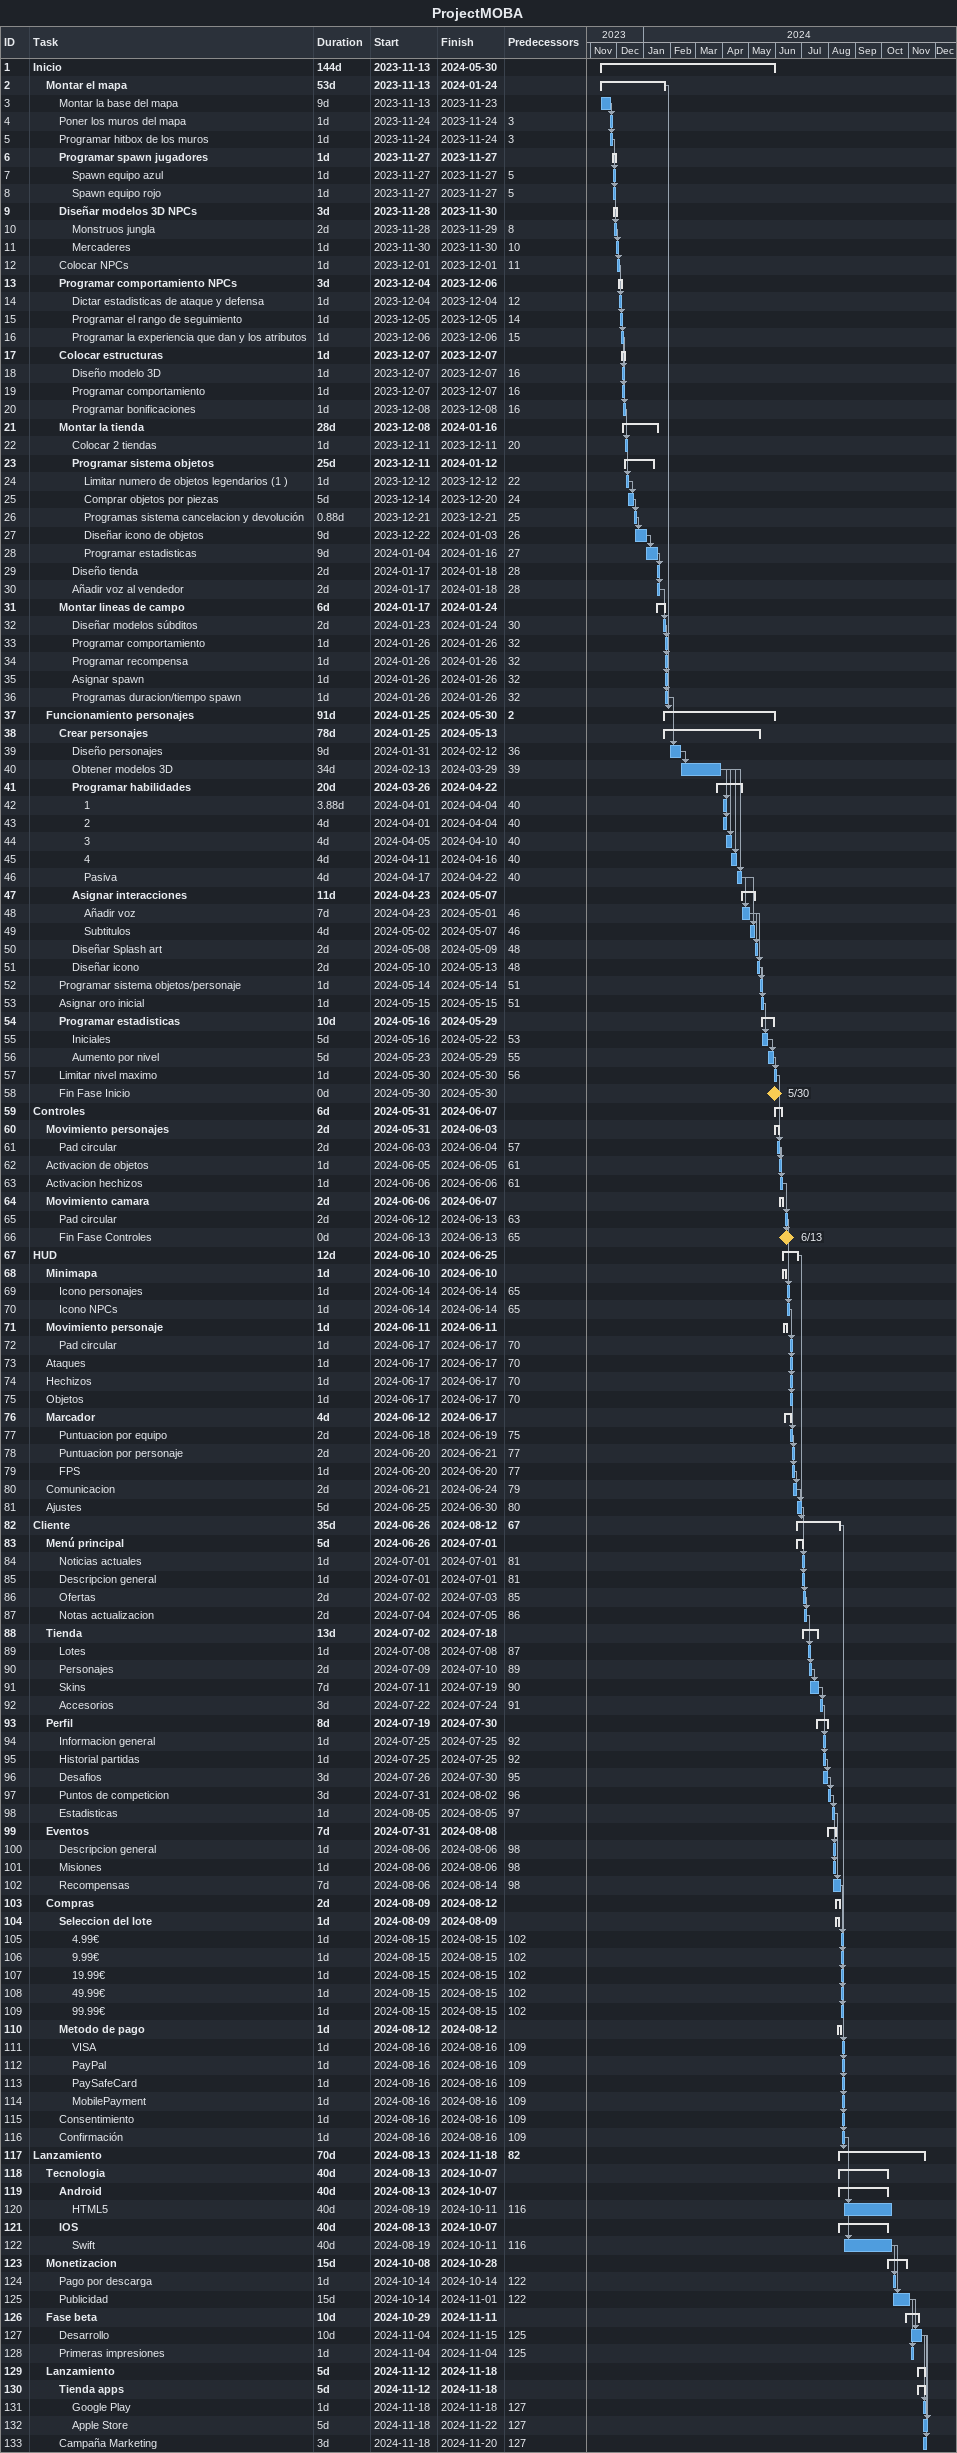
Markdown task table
ProjectMOBA

| ID | Level | Task | Duration | Start | Finish | Predecessors |
|---|---|---|---|---|---|---|
| 1 | 1 | **Inicio** | 144d | 2023-11-13 | 2024-05-30 |  |
| 2 | 2 | **Montar el mapa** | 53d | 2023-11-13 | 2024-01-24 |  |
| 3 | 3 | Montar la base del mapa | 9d | 2023-11-13 | 2023-11-23 |  |
| 4 | 3 | Poner los muros del mapa | 1d | 2023-11-24 | 2023-11-24 | 3 |
| 5 | 3 | Programar hitbox de los muros | 1d | 2023-11-24 | 2023-11-24 | 3 |
| 6 | 3 | **Programar spawn jugadores** | 1d | 2023-11-27 | 2023-11-27 |  |
| 7 | 4 | Spawn equipo azul | 1d | 2023-11-27 | 2023-11-27 | 5 |
| 8 | 4 | Spawn equipo rojo | 1d | 2023-11-27 | 2023-11-27 | 5 |
| 9 | 3 | **Diseñar modelos 3D NPCs** | 3d | 2023-11-28 | 2023-11-30 |  |
| 10 | 4 | Monstruos jungla | 2d | 2023-11-28 | 2023-11-29 | 8 |
| 11 | 4 | Mercaderes | 1d | 2023-11-30 | 2023-11-30 | 10 |
| 12 | 3 | Colocar NPCs | 1d | 2023-12-01 | 2023-12-01 | 11 |
| 13 | 3 | **Programar comportamiento NPCs** | 3d | 2023-12-04 | 2023-12-06 |  |
| 14 | 4 | Dictar estadisticas de ataque y defensa | 1d | 2023-12-04 | 2023-12-04 | 12 |
| 15 | 4 | Programar el rango de seguimiento | 1d | 2023-12-05 | 2023-12-05 | 14 |
| 16 | 4 | Programar la experiencia que dan y los atributos | 1d | 2023-12-06 | 2023-12-06 | 15 |
| 17 | 3 | **Colocar estructuras** | 1d | 2023-12-07 | 2023-12-07 |  |
| 18 | 4 | Diseño modelo 3D | 1d | 2023-12-07 | 2023-12-07 | 16 |
| 19 | 4 | Programar comportamiento | 1d | 2023-12-07 | 2023-12-07 | 16 |
| 20 | 4 | Programar bonificaciones | 1d | 2023-12-08 | 2023-12-08 | 16 |
| 21 | 3 | **Montar la tienda** | 28d | 2023-12-08 | 2024-01-16 |  |
| 22 | 4 | Colocar 2 tiendas | 1d | 2023-12-11 | 2023-12-11 | 20 |
| 23 | 4 | **Programar sistema objetos** | 25d | 2023-12-11 | 2024-01-12 |  |
| 24 | 5 | Limitar numero de objetos legendarios (1 ) | 1d | 2023-12-12 | 2023-12-12 | 22 |
| 25 | 5 | Comprar objetos por piezas | 5d | 2023-12-14 | 2023-12-20 | 24 |
| 26 | 5 | Programas sistema cancelacion y devolución | 0.88d | 2023-12-21 | 2023-12-21 | 25 |
| 27 | 5 | Diseñar icono de objetos | 9d | 2023-12-22 | 2024-01-03 | 26 |
| 28 | 5 | Programar estadisticas | 9d | 2024-01-04 | 2024-01-16 | 27 |
| 29 | 4 | Diseño tienda | 2d | 2024-01-17 | 2024-01-18 | 28 |
| 30 | 4 | Añadir voz al vendedor | 2d | 2024-01-17 | 2024-01-18 | 28 |
| 31 | 3 | **Montar lineas de campo** | 6d | 2024-01-17 | 2024-01-24 |  |
| 32 | 4 | Diseñar modelos súbditos | 2d | 2024-01-23 | 2024-01-24 | 30 |
| 33 | 4 | Programar comportamiento | 1d | 2024-01-26 | 2024-01-26 | 32 |
| 34 | 4 | Programar recompensa | 1d | 2024-01-26 | 2024-01-26 | 32 |
| 35 | 4 | Asignar spawn | 1d | 2024-01-26 | 2024-01-26 | 32 |
| 36 | 4 | Programas duracion/tiempo spawn | 1d | 2024-01-26 | 2024-01-26 | 32 |
| 37 | 2 | **Funcionamiento personajes** | 91d | 2024-01-25 | 2024-05-30 | 2 |
| 38 | 3 | **Crear personajes** | 78d | 2024-01-25 | 2024-05-13 |  |
| 39 | 4 | Diseño personajes | 9d | 2024-01-31 | 2024-02-12 | 36 |
| 40 | 4 | Obtener modelos 3D | 34d | 2024-02-13 | 2024-03-29 | 39 |
| 41 | 4 | **Programar habilidades** | 20d | 2024-03-26 | 2024-04-22 |  |
| 42 | 5 | 1 | 3.88d | 2024-04-01 | 2024-04-04 | 40 |
| 43 | 5 | 2 | 4d | 2024-04-01 | 2024-04-04 | 40 |
| 44 | 5 | 3 | 4d | 2024-04-05 | 2024-04-10 | 40 |
| 45 | 5 | 4 | 4d | 2024-04-11 | 2024-04-16 | 40 |
| 46 | 5 | Pasiva | 4d | 2024-04-17 | 2024-04-22 | 40 |
| 47 | 4 | **Asignar interacciones** | 11d | 2024-04-23 | 2024-05-07 |  |
| 48 | 5 | Añadir voz | 7d | 2024-04-23 | 2024-05-01 | 46 |
| 49 | 5 | Subtitulos | 4d | 2024-05-02 | 2024-05-07 | 46 |
| 50 | 4 | Diseñar Splash art | 2d | 2024-05-08 | 2024-05-09 | 48 |
| 51 | 4 | Diseñar icono | 2d | 2024-05-10 | 2024-05-13 | 48 |
| 52 | 3 | Programar sistema objetos/personaje | 1d | 2024-05-14 | 2024-05-14 | 51 |
| 53 | 3 | Asignar oro inicial | 1d | 2024-05-15 | 2024-05-15 | 51 |
| 54 | 3 | **Programar estadisticas** | 10d | 2024-05-16 | 2024-05-29 |  |
| 55 | 4 | Iniciales | 5d | 2024-05-16 | 2024-05-22 | 53 |
| 56 | 4 | Aumento por nivel | 5d | 2024-05-23 | 2024-05-29 | 55 |
| 57 | 3 | Limitar nivel maximo | 1d | 2024-05-30 | 2024-05-30 | 56 |
| 58 | 3 | Fin Fase Inicio | 0d | 2024-05-30 | 2024-05-30 |  |
| 59 | 1 | **Controles** | 6d | 2024-05-31 | 2024-06-07 |  |
| 60 | 2 | **Movimiento personajes** | 2d | 2024-05-31 | 2024-06-03 |  |
| 61 | 3 | Pad circular | 2d | 2024-06-03 | 2024-06-04 | 57 |
| 62 | 2 | Activacion de objetos | 1d | 2024-06-05 | 2024-06-05 | 61 |
| 63 | 2 | Activacion hechizos | 1d | 2024-06-06 | 2024-06-06 | 61 |
| 64 | 2 | **Movimiento camara** | 2d | 2024-06-06 | 2024-06-07 |  |
| 65 | 3 | Pad circular | 2d | 2024-06-12 | 2024-06-13 | 63 |
| 66 | 3 | Fin Fase Controles | 0d | 2024-06-13 | 2024-06-13 | 65 |
| 67 | 1 | **HUD** | 12d | 2024-06-10 | 2024-06-25 |  |
| 68 | 2 | **Minimapa** | 1d | 2024-06-10 | 2024-06-10 |  |
| 69 | 3 | Icono personajes | 1d | 2024-06-14 | 2024-06-14 | 65 |
| 70 | 3 | Icono NPCs | 1d | 2024-06-14 | 2024-06-14 | 65 |
| 71 | 2 | **Movimiento personaje** | 1d | 2024-06-11 | 2024-06-11 |  |
| 72 | 3 | Pad circular | 1d | 2024-06-17 | 2024-06-17 | 70 |
| 73 | 2 | Ataques | 1d | 2024-06-17 | 2024-06-17 | 70 |
| 74 | 2 | Hechizos | 1d | 2024-06-17 | 2024-06-17 | 70 |
| 75 | 2 | Objetos | 1d | 2024-06-17 | 2024-06-17 | 70 |
| 76 | 2 | **Marcador** | 4d | 2024-06-12 | 2024-06-17 |  |
| 77 | 3 | Puntuacion por equipo | 2d | 2024-06-18 | 2024-06-19 | 75 |
| 78 | 3 | Puntuacion por personaje | 2d | 2024-06-20 | 2024-06-21 | 77 |
| 79 | 3 | FPS | 1d | 2024-06-20 | 2024-06-20 | 77 |
| 80 | 2 | Comunicacion | 2d | 2024-06-21 | 2024-06-24 | 79 |
| 81 | 2 | Ajustes | 5d | 2024-06-25 | 2024-06-30 | 80 |
| 82 | 1 | **Cliente** | 35d | 2024-06-26 | 2024-08-12 | 67 |
| 83 | 2 | **Menú principal** | 5d | 2024-06-26 | 2024-07-01 |  |
| 84 | 3 | Noticias actuales | 1d | 2024-07-01 | 2024-07-01 | 81 |
| 85 | 3 | Descripcion general | 1d | 2024-07-01 | 2024-07-01 | 81 |
| 86 | 3 | Ofertas | 2d | 2024-07-02 | 2024-07-03 | 85 |
| 87 | 3 | Notas actualizacion | 2d | 2024-07-04 | 2024-07-05 | 86 |
| 88 | 2 | **Tienda** | 13d | 2024-07-02 | 2024-07-18 |  |
| 89 | 3 | Lotes | 1d | 2024-07-08 | 2024-07-08 | 87 |
| 90 | 3 | Personajes | 2d | 2024-07-09 | 2024-07-10 | 89 |
| 91 | 3 | Skins | 7d | 2024-07-11 | 2024-07-19 | 90 |
| 92 | 3 | Accesorios | 3d | 2024-07-22 | 2024-07-24 | 91 |
| 93 | 2 | **Perfil** | 8d | 2024-07-19 | 2024-07-30 |  |
| 94 | 3 | Informacion general | 1d | 2024-07-25 | 2024-07-25 | 92 |
| 95 | 3 | Historial partidas | 1d | 2024-07-25 | 2024-07-25 | 92 |
| 96 | 3 | Desafios | 3d | 2024-07-26 | 2024-07-30 | 95 |
| 97 | 3 | Puntos de competicion | 3d | 2024-07-31 | 2024-08-02 | 96 |
| 98 | 3 | Estadisticas | 1d | 2024-08-05 | 2024-08-05 | 97 |
| 99 | 2 | **Eventos** | 7d | 2024-07-31 | 2024-08-08 |  |
| 100 | 3 | Descripcion general | 1d | 2024-08-06 | 2024-08-06 | 98 |
| 101 | 3 | Misiones | 1d | 2024-08-06 | 2024-08-06 | 98 |
| 102 | 3 | Recompensas | 7d | 2024-08-06 | 2024-08-14 | 98 |
| 103 | 2 | **Compras** | 2d | 2024-08-09 | 2024-08-12 |  |
| 104 | 3 | **Seleccion del lote** | 1d | 2024-08-09 | 2024-08-09 |  |
| 105 | 4 | 4.99€ | 1d | 2024-08-15 | 2024-08-15 | 102 |
| 106 | 4 | 9.99€ | 1d | 2024-08-15 | 2024-08-15 | 102 |
| 107 | 4 | 19.99€ | 1d | 2024-08-15 | 2024-08-15 | 102 |
| 108 | 4 | 49.99€ | 1d | 2024-08-15 | 2024-08-15 | 102 |
| 109 | 4 | 99.99€ | 1d | 2024-08-15 | 2024-08-15 | 102 |
| 110 | 3 | **Metodo de pago** | 1d | 2024-08-12 | 2024-08-12 |  |
| 111 | 4 | VISA | 1d | 2024-08-16 | 2024-08-16 | 109 |
| 112 | 4 | PayPal | 1d | 2024-08-16 | 2024-08-16 | 109 |
| 113 | 4 | PaySafeCard | 1d | 2024-08-16 | 2024-08-16 | 109 |
| 114 | 4 | MobilePayment | 1d | 2024-08-16 | 2024-08-16 | 109 |
| 115 | 3 | Consentimiento | 1d | 2024-08-16 | 2024-08-16 | 109 |
| 116 | 3 | Confirmación | 1d | 2024-08-16 | 2024-08-16 | 109 |
| 117 | 1 | **Lanzamiento** | 70d | 2024-08-13 | 2024-11-18 | 82 |
| 118 | 2 | **Tecnologia** | 40d | 2024-08-13 | 2024-10-07 |  |
| 119 | 3 | **Android** | 40d | 2024-08-13 | 2024-10-07 |  |
| 120 | 4 | HTML5 | 40d | 2024-08-19 | 2024-10-11 | 116 |
| 121 | 3 | **IOS** | 40d | 2024-08-13 | 2024-10-07 |  |
| 122 | 4 | Swift | 40d | 2024-08-19 | 2024-10-11 | 116 |
| 123 | 2 | **Monetizacion** | 15d | 2024-10-08 | 2024-10-28 |  |
| 124 | 3 | Pago por descarga | 1d | 2024-10-14 | 2024-10-14 | 122 |
| 125 | 3 | Publicidad | 15d | 2024-10-14 | 2024-11-01 | 122 |
| 126 | 2 | **Fase beta** | 10d | 2024-10-29 | 2024-11-11 |  |
| 127 | 3 | Desarrollo | 10d | 2024-11-04 | 2024-11-15 | 125 |
| 128 | 3 | Primeras impresiones | 1d | 2024-11-04 | 2024-11-04 | 125 |
| 129 | 2 | **Lanzamiento** | 5d | 2024-11-12 | 2024-11-18 |  |
| 130 | 3 | **Tienda apps** | 5d | 2024-11-12 | 2024-11-18 |  |
| 131 | 4 | Google Play | 1d | 2024-11-18 | 2024-11-18 | 127 |
| 132 | 4 | Apple Store | 5d | 2024-11-18 | 2024-11-22 | 127 |
| 133 | 3 | Campaña Marketing | 3d | 2024-11-18 | 2024-11-20 | 127 |
